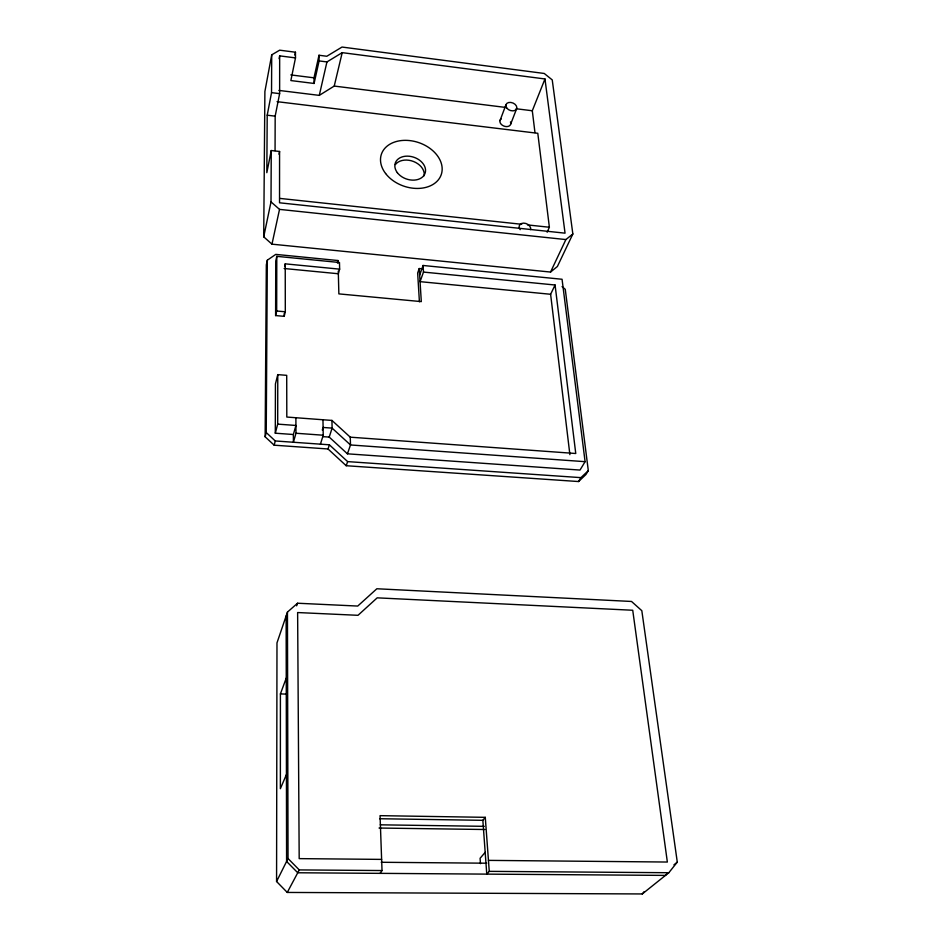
<?xml version="1.0" encoding="UTF-8"?>
<svg xmlns="http://www.w3.org/2000/svg" width="941" height="941" viewBox="0 0 941 941"><rect width="100%" height="100%" fill="white"/><g stroke="black" fill="none" stroke-linecap="round" stroke-linejoin="round"><path stroke-width="1.41" d="M271.714 54.849L271.537 92.641L267.209 115.202L266.821 172.685L271.255 150.536L279.571 151.477L279.536 202.797L565.047 233.168L544.968 78.962L342.206 52.649L326.939 61.93L319.105 60.918L318.999 55.248L326.809 56.26L342.03 47.05L544.251 73.469L552.238 79.903L572.846 233.991L557.378 266.515L550.544 272.055L271.973 244.166L263.715 236.826L264.892 91.5L271.714 54.849L279.665 50.179L295.45 52.214L295.498 57.895L290.863 80.561L314.082 83.455L319.105 60.918M275.066 150.619L275.172 116.155L279.63 93.641L279.665 55.872L295.498 57.895M286.252 678.096L280.406 693.905L280.371 788.699L286.429 774.537M275.301 433.201L277.689 424.12L295.933 425.461L293.369 434.507L275.301 433.201L275.431 383.975L277.771 374.624L286.711 375.341L286.805 417.051L331.938 420.427L350.264 437.177L575.763 453.503L555.072 285.005L423.485 272.078L420.062 281.653L550.614 294.274L555.072 285.005M339.642 269.15L285.229 263.845L285.311 311.789L284.206 316.341L275.607 315.576L275.748 261.022L276.795 256.34L339.478 262.504L339.642 269.15L338.348 273.749L284.147 268.514M275.607 315.576L276.678 311.012L276.795 256.34M276.572 881.505L276.983 642.879L287.452 612.085L297.568 603.228L357.721 606.063L376.847 588.76L631.529 601.464L641.821 610.697L677.285 862.132L668.828 872.719L642.291 893.95L287.276 892.444L276.572 881.505L288.04 858.533L287.452 612.085M277.689 424.12L277.771 374.624M562.071 286.605L565.259 289.299L588.313 470.653L585.902 474.558L578.55 481.545L346.206 465.724L328.021 448.975L274.16 445.187L265.15 436.8L266.232 432.542L267.326 260.198L275.76 254.388L338.007 260.528L338.078 263.162M263.715 236.826L271.008 201.892L271.255 150.536M265.15 436.8L266.327 264.856L267.326 260.198M279.112 58.683L279.665 55.872M294.874 55.06L295.45 52.214M279.007 154.242L279.571 151.477M271.973 244.166L279.524 209.384L271.008 201.892M314.082 83.455L313.988 77.821L318.999 55.248M278.912 90.418L319.281 95.382L326.939 61.93M284.688 266.185L285.229 263.845M319.281 95.382L334.231 86.066L342.206 52.649M274.16 445.187L275.278 440.964L266.232 432.542M337.372 262.821L338.007 260.528M295.886 417.733L295.98 433.248L293.404 442.246L293.369 434.507M322.293 430.025L323.092 427.461L332.102 428.12L350.499 444.964L585.09 461.678L562.059 279.265L423.062 265.48L419.651 275.078M320.422 444.164L323.233 435.224L322.963 419.745M585.09 461.678L580.009 470.065L347.429 453.821L329.221 437.095L332.102 428.12L331.938 420.427M328.021 448.975L329.374 444.799L275.278 440.964M347.429 453.821L350.499 444.964L350.264 437.177M296.662 605.828L297.568 603.228M346.206 465.724L347.641 461.608L329.374 444.799M422.168 268.832L419.239 268.538L417.651 273.043L419.415 301.779M499.989 120.648L505.917 104.874M510.692 124.083L516.762 108.368M534.97 132.61L532.3 110.756L544.968 78.962M547.133 232.239L549.379 227.251L537.793 133.293L277.066 101.663M550.544 272.055L565.882 239.567L572.846 233.991M287.276 892.444L299.262 869.919L382.022 870.543L380.058 815.659L485.274 817.329L489.261 871.354L486.768 874.118L482.851 820.317L485.274 817.329M578.55 481.545L580.938 477.64L588.313 470.653M380.082 873.354L382.022 870.543M667.169 873.283L665.475 875.401L297.744 872.766L286.593 861.438L286.135 615.967M642.291 893.95L644.126 891.668M485.191 852.346L480.086 858.286L480.463 863.65M673.921 864.85L677.285 862.132M381.211 862.274L486.72 863.203M489.261 871.354L668.828 872.719M381.623 859.392L299.191 858.627L297.627 612.544L358.003 615.308L377.188 597.841L632.728 610.25L667.357 862.038L488.45 860.38M379.611 818.729L482.851 820.317M380.27 824.822L484.297 826.327M379.035 828.033L484.85 829.515M280.406 693.905L286.205 694.105M347.641 461.608L580.938 477.64M322.845 436.636L329.221 437.095M295.98 433.248L323.233 435.224M276.678 311.012L285.311 311.789M279.524 209.384L565.882 239.567M279.642 198.386L521.679 224.287M527.513 224.911L549.379 227.251M267.209 115.202L275.172 116.155M271.537 92.641L279.63 93.641M290.828 74.915L313.988 77.821M334.231 86.066L506.082 107.497M516.28 108.768L532.3 110.756M288.04 858.533L299.262 869.919M550.614 294.274L569.893 454.668M423.062 265.48L423.485 272.078M419.239 268.538L421.309 301.614L338.866 293.886L338.278 271.102M284.194 313.447L284.206 316.341M395.385 164.557A15.703 11.48 18.8 0 1 413.511 161.487A15.703 11.48 18.8 0 1 424.144 175.744M510.457 121.93A5.634 3.952 21.4 0 1 508.046 126.435A5.634 3.952 21.4 0 1 501.153 124.224A5.634 3.952 21.4 0 1 501.188 118.954M520.161 229.663A6.046 4.458 23.3 0 1 523.643 223.123A6.046 4.458 23.3 0 1 530.665 229.663M385.61 173.52A31.606 23.007 18.8 0 0 438.906 179.108A31.606 23.007 18.8 0 0 409.5 140.562A31.606 23.007 18.8 0 0 385.61 173.52M397.314 172.638A15.75 11.492 18.8 0 0 423.885 175.532A15.75 11.492 18.8 0 0 409.37 156.253A15.75 11.492 18.8 0 0 397.314 172.638M506.823 108.133A5.705 3.964 21.5 0 0 516.327 109.309A5.705 3.964 21.5 0 0 510.845 102.44A5.705 3.964 21.5 0 0 506.823 108.133"/></g></svg>
